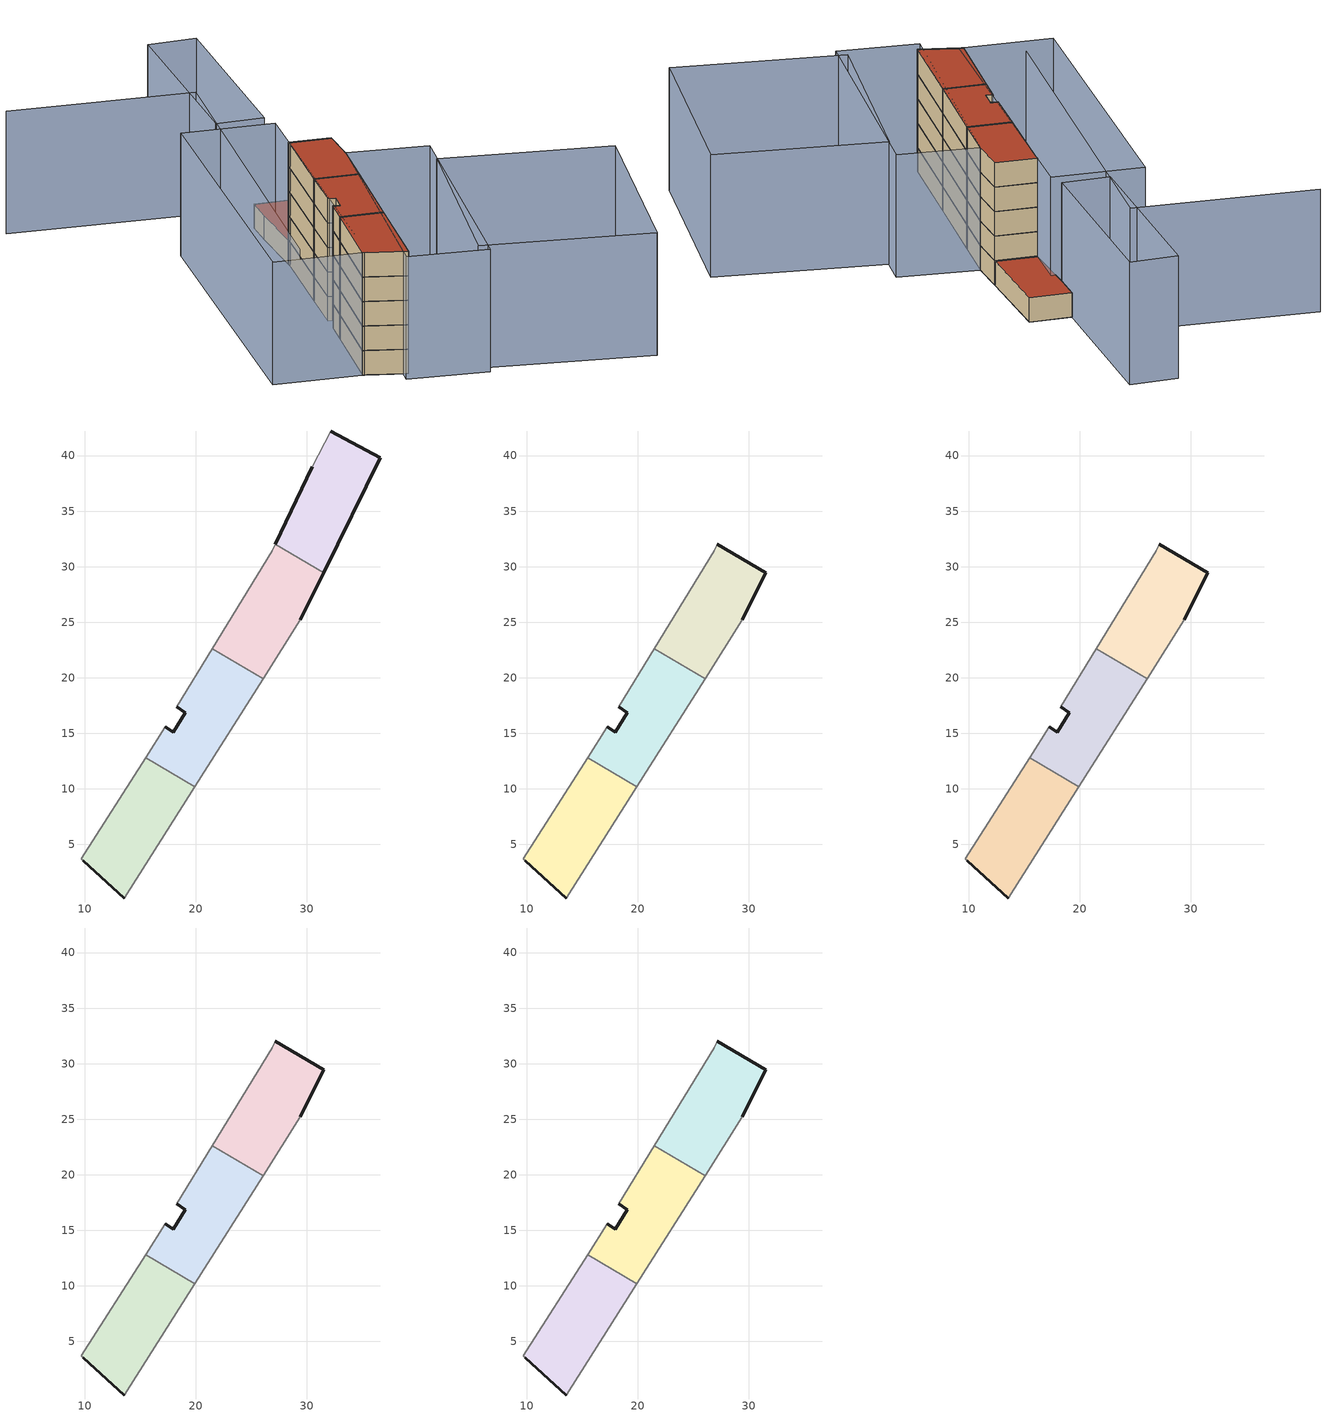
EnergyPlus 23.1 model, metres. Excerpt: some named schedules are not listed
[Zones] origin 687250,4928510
870c8e3164abf7e1_F0_dwelling_0
 floor ground (EU_floor_Construction): 13.54,0.16 19.9,10.19 15.47,12.77 9.68,3.71 9.87,3.52 z0
 wall outside (EU_wall_Construction): 13.54,0.16 9.87,3.52 z0:3
 wall adiabatic (EU_wall_Construction): 9.87,3.52 9.68,3.71 15.47,12.77 / 19.9,10.19 13.54,0.16 z0:3
 wall to 870c8e3164abf7e1_F0_dwelling_1 (EU_wall_Construction): 15.47,12.77 19.9,10.19 z0:3
870c8e3164abf7e1_F0_dwelling_1
 floor ground (EU_floor_Construction): 19.9,10.19 26.07,19.92 21.47,22.61 18.27,17.38 19.04,16.86 17.97,15.11 17.26,15.57 15.47,12.77 z0
 wall outside (EU_wall_Construction): 17.26,15.57 17.97,15.11 19.04,16.86 18.27,17.38 z0:3
 wall adiabatic (EU_wall_Construction): 18.27,17.38 21.47,22.61 / 26.07,19.92 19.9,10.19 / 15.47,12.77 17.26,15.57 z0:3
 wall to 870c8e3164abf7e1_F0_dwelling_2 (EU_wall_Construction): 21.47,22.61 26.07,19.92 z0:3
870c8e3164abf7e1_F0_dwelling_2
 floor ground (EU_floor_Construction): 26.07,19.92 29.42,25.21 31.51,29.45 27.15,32 26.87,31.42 21.47,22.61 z0
 wall outside (EU_wall_Construction): 31.51,29.45 29.42,25.21 z0:3
 wall adiabatic (EU_wall_Construction): 29.42,25.21 26.07,19.92 / 21.47,22.61 26.87,31.42 27.15,32 z0:3
 wall to 870c8e3164abf7e1_F0_dwelling_3 (EU_wall_Construction): 27.15,32 31.51,29.45 z0:3
870c8e3164abf7e1_F0_dwelling_3
 floor ground (EU_floor_Construction): 31.51,29.45 36.61,39.79 32.17,42.21 30.5,38.99 27.15,32 z0
 wall outside (EU_wall_Construction): 32.17,42.21 36.61,39.79 31.51,29.45 / 27.15,32 30.5,38.99 z0:3
 wall adiabatic (EU_wall_Construction): 30.5,38.99 32.17,42.21 z0:3
 roof outside (EU_roof_Construction): 36.61,39.79 31.51,29.45 27.15,32 30.5,38.99 32.17,42.21 z3
870c8e3164abf7e1_F1_dwelling_0
 floor to 870c8e3164abf7e1_F0_dwelling_0 (EU_floor_Construction): 13.54,0.16 19.9,10.19 15.47,12.77 9.68,3.71 9.87,3.52 z3
 wall outside (EU_wall_Construction): 13.54,0.16 9.87,3.52 z3:6
 wall adiabatic (EU_wall_Construction): 9.87,3.52 9.68,3.71 15.47,12.77 / 19.9,10.19 13.54,0.16 z3:6
 wall to 870c8e3164abf7e1_F1_dwelling_1 (EU_wall_Construction): 15.47,12.77 19.9,10.19 z3:6
870c8e3164abf7e1_F1_dwelling_1
 floor to 870c8e3164abf7e1_F0_dwelling_1 (EU_floor_Construction): 19.9,10.19 26.07,19.92 21.47,22.61 18.27,17.38 19.04,16.86 17.97,15.11 17.26,15.57 15.47,12.77 z3
 wall outside (EU_wall_Construction): 17.26,15.57 17.97,15.11 19.04,16.86 18.27,17.38 z3:6
 wall adiabatic (EU_wall_Construction): 18.27,17.38 21.47,22.61 / 26.07,19.92 19.9,10.19 / 15.47,12.77 17.26,15.57 z3:6
 wall to 870c8e3164abf7e1_F1_dwelling_2 (EU_wall_Construction): 21.47,22.61 26.07,19.92 z3:6
870c8e3164abf7e1_F1_dwelling_2
 floor to 870c8e3164abf7e1_F0_dwelling_2 (EU_floor_Construction): 26.07,19.92 29.42,25.21 31.51,29.45 27.15,32 26.87,31.42 21.47,22.61 z3
 wall outside (EU_wall_Construction): 27.15,32 31.51,29.45 29.42,25.21 z3:6
 wall adiabatic (EU_wall_Construction): 29.42,25.21 26.07,19.92 / 21.47,22.61 26.87,31.42 27.15,32 z3:6
870c8e3164abf7e1_F2_dwelling_0
 floor to 870c8e3164abf7e1_F1_dwelling_0 (EU_floor_Construction): 13.54,0.16 19.9,10.19 15.47,12.77 9.68,3.71 9.87,3.52 z6
 wall outside (EU_wall_Construction): 13.54,0.16 9.87,3.52 z6:9
 wall adiabatic (EU_wall_Construction): 9.87,3.52 9.68,3.71 15.47,12.77 / 19.9,10.19 13.54,0.16 z6:9
 wall to 870c8e3164abf7e1_F2_dwelling_1 (EU_wall_Construction): 15.47,12.77 19.9,10.19 z6:9
870c8e3164abf7e1_F2_dwelling_1
 floor to 870c8e3164abf7e1_F1_dwelling_1 (EU_floor_Construction): 19.9,10.19 26.07,19.92 21.47,22.61 18.27,17.38 19.04,16.86 17.97,15.11 17.26,15.57 15.47,12.77 z6
 wall outside (EU_wall_Construction): 17.26,15.57 17.97,15.11 19.04,16.86 18.27,17.38 z6:9
 wall adiabatic (EU_wall_Construction): 18.27,17.38 21.47,22.61 / 26.07,19.92 19.9,10.19 / 15.47,12.77 17.26,15.57 z6:9
 wall to 870c8e3164abf7e1_F2_dwelling_2 (EU_wall_Construction): 21.47,22.61 26.07,19.92 z6:9
870c8e3164abf7e1_F2_dwelling_2
 floor to 870c8e3164abf7e1_F1_dwelling_2 (EU_floor_Construction): 26.07,19.92 29.42,25.21 31.51,29.45 27.15,32 26.87,31.42 21.47,22.61 z6
 wall outside (EU_wall_Construction): 27.15,32 31.51,29.45 29.42,25.21 z6:9
 wall adiabatic (EU_wall_Construction): 29.42,25.21 26.07,19.92 / 21.47,22.61 26.87,31.42 27.15,32 z6:9
870c8e3164abf7e1_F3_dwelling_0
 floor to 870c8e3164abf7e1_F2_dwelling_0 (EU_floor_Construction): 13.54,0.16 19.9,10.19 15.47,12.77 9.68,3.71 9.87,3.52 z9
 wall outside (EU_wall_Construction): 13.54,0.16 9.87,3.52 z9:12
 wall adiabatic (EU_wall_Construction): 9.87,3.52 9.68,3.71 15.47,12.77 / 19.9,10.19 13.54,0.16 z9:12
 wall to 870c8e3164abf7e1_F3_dwelling_1 (EU_wall_Construction): 15.47,12.77 19.9,10.19 z9:12
870c8e3164abf7e1_F3_dwelling_1
 floor to 870c8e3164abf7e1_F2_dwelling_1 (EU_floor_Construction): 19.9,10.19 26.07,19.92 21.47,22.61 18.27,17.38 19.04,16.86 17.97,15.11 17.26,15.57 15.47,12.77 z9
 wall outside (EU_wall_Construction): 17.26,15.57 17.97,15.11 19.04,16.86 18.27,17.38 z9:12
 wall adiabatic (EU_wall_Construction): 18.27,17.38 21.47,22.61 / 26.07,19.92 19.9,10.19 / 15.47,12.77 17.26,15.57 z9:12
 wall to 870c8e3164abf7e1_F3_dwelling_2 (EU_wall_Construction): 21.47,22.61 26.07,19.92 z9:12
870c8e3164abf7e1_F3_dwelling_2
 floor to 870c8e3164abf7e1_F2_dwelling_2 (EU_floor_Construction): 26.07,19.92 29.42,25.21 31.51,29.45 27.15,32 26.87,31.42 21.47,22.61 z9
 wall outside (EU_wall_Construction): 27.15,32 31.51,29.45 29.42,25.21 z9:12
 wall adiabatic (EU_wall_Construction): 29.42,25.21 26.07,19.92 / 21.47,22.61 26.87,31.42 27.15,32 z9:12
870c8e3164abf7e1_F4_dwelling_0
 floor to 870c8e3164abf7e1_F3_dwelling_0 (EU_floor_Construction): 13.54,0.16 19.9,10.19 15.47,12.77 9.68,3.71 9.87,3.52 z12
 wall outside (EU_wall_Construction): 13.54,0.16 9.87,3.52 z12:15
 wall adiabatic (EU_wall_Construction): 9.87,3.52 9.68,3.71 15.47,12.77 / 19.9,10.19 13.54,0.16 z12:15
 wall to 870c8e3164abf7e1_F4_dwelling_1 (EU_wall_Construction): 15.47,12.77 19.9,10.19 z12:15
 roof outside (EU_roof_Construction): 19.9,10.19 13.54,0.16 9.87,3.52 9.68,3.71 15.47,12.77 z15
870c8e3164abf7e1_F4_dwelling_1
 floor to 870c8e3164abf7e1_F3_dwelling_1 (EU_floor_Construction): 19.9,10.19 26.07,19.92 21.47,22.61 18.27,17.38 19.04,16.86 17.97,15.11 17.26,15.57 15.47,12.77 z12
 wall outside (EU_wall_Construction): 17.26,15.57 17.97,15.11 19.04,16.86 18.27,17.38 z12:15
 wall adiabatic (EU_wall_Construction): 18.27,17.38 21.47,22.61 / 26.07,19.92 19.9,10.19 / 15.47,12.77 17.26,15.57 z12:15
 wall to 870c8e3164abf7e1_F4_dwelling_2 (EU_wall_Construction): 21.47,22.61 26.07,19.92 z12:15
 roof outside (EU_roof_Construction): 26.07,19.92 19.9,10.19 15.47,12.77 17.26,15.57 17.97,15.11 19.04,16.86 18.27,17.38 21.47,22.61 z15
870c8e3164abf7e1_F4_dwelling_2
 floor to 870c8e3164abf7e1_F3_dwelling_2 (EU_floor_Construction): 26.07,19.92 29.42,25.21 31.51,29.45 27.15,32 26.87,31.42 21.47,22.61 z12
 wall outside (EU_wall_Construction): 27.15,32 31.51,29.45 29.42,25.21 z12:15
 wall adiabatic (EU_wall_Construction): 29.42,25.21 26.07,19.92 / 21.47,22.61 26.87,31.42 27.15,32 z12:15
 roof outside (EU_roof_Construction): 31.51,29.45 29.42,25.21 26.07,19.92 21.47,22.61 26.87,31.42 27.15,32 z15
shading: 11.68,61.36 30.47,49.7 / 30.47,49.7 5.51,9.48 / 51.99,4.64 36.87,-16.34 / 36.87,-16.34 20.21,-4.33 / 20.21,-4.33 35.33,16.64 / 35.33,16.64 51.99,4.64 / 37.53,19.82 20.35,-6.06 / 20.35,-6.06 12.24,-0.68 / 12.24,-0.68 29.42,25.21 / 29.42,25.21 37.53,19.82 / 0.67,9.07 20.66,42.61 / 20.66,42.61 30.16,36.95 / 30.16,36.95 10.17,3.41 / 10.17,3.41 0.67,9.07 / 30.5,38.99 25.38,41.7 / 25.38,41.7 36.78,63.24 / 36.78,63.24 41.9,60.53 / 41.9,60.53 30.5,38.99 z0:15
[Building]
EU S2 Campaign: North Axis=0; Terrain=City; Solar Distribution=FullExterior
[Site:Location]
Bologna: Latitude=44.5; Longitude=11.25; Time Zone=1; Elevation=37
[SizingPeriod:WeatherFileDays]
AnnualSizingPeriod: Begin Month=1; Begin Day of Month=1; End Month=12; End Day of Month=31; Day of Week for Start Day=Monday; Use Weather File Daylight Saving Period=No; Use Weather File Rain and Snow Indicators=No
[MATERIAL]
EU_InternalMass_Material: Roughness=MediumRough; Thickness=0.1; Conductivity=1; Density=1800; Specific Heat=900; Thermal Absorptance=0.9; Solar Absorptance=0.7; Visible Absorptance=0.7
[MATERIAL:NOMASS] Roughness=MediumRough; Thermal Absorptance=0.9; Solar Absorptance=0.7; Visible Absorptance=0.7
Name | Thermal Resistance
EU_wall_NoMass | 0.905828
EU_roof_NoMass | 0.37593
EU_floor_NoMass | 0.67114
[CONSTRUCTION]
EU_wall_Construction: EU_wall_NoMass
EU_roof_Construction: EU_roof_NoMass
EU_floor_Construction: EU_floor_NoMass
EU_InternalMass_Construction: EU_InternalMass_Material
[ZONE] Type=1; Multiplier=1; Ceiling Height=autocalculate; Floor Area=autocalculate; Part of Total Floor Area=Yes
Name | Volume
870c8e3164abf7e1_F0_dwelling_0 | 174.692
870c8e3164abf7e1_F1_dwelling_0; 870c8e3164abf7e1_F2_dwelling_0; 870c8e3164abf7e1_F3_dwelling_0; 870c8e3164abf7e1_F4_dwelling_0 | 174.693
870c8e3164abf7e1_F0_dwelling_1; 870c8e3164abf7e1_F1_dwelling_1; 870c8e3164abf7e1_F2_dwelling_1; 870c8e3164abf7e1_F3_dwelling_1; 870c8e3164abf7e1_F4_dwelling_1 | 174.705
870c8e3164abf7e1_F0_dwelling_2 | 174.683
870c8e3164abf7e1_F1_dwelling_2; 870c8e3164abf7e1_F2_dwelling_2; 870c8e3164abf7e1_F3_dwelling_2; 870c8e3164abf7e1_F4_dwelling_2 | 174.684
870c8e3164abf7e1_F0_dwelling_3 | 174.691
[INTERNALMASS] Construction=EU_InternalMass_Construction
Name | Zone or ZoneList | Surface Area
870c8e3164abf7e1_F0_dwelling_0_EU_InternalMass | 870c8e3164abf7e1_F0_dwelling_0 | 58.2288
870c8e3164abf7e1_F0_dwelling_1_EU_InternalMass | 870c8e3164abf7e1_F0_dwelling_1 | 58.2288
870c8e3164abf7e1_F0_dwelling_2_EU_InternalMass | 870c8e3164abf7e1_F0_dwelling_2 | 58.2288
870c8e3164abf7e1_F0_dwelling_3_EU_InternalMass | 870c8e3164abf7e1_F0_dwelling_3 | 58.2288
870c8e3164abf7e1_F1_dwelling_0_EU_InternalMass | 870c8e3164abf7e1_F1_dwelling_0 | 77.6384
870c8e3164abf7e1_F1_dwelling_1_EU_InternalMass | 870c8e3164abf7e1_F1_dwelling_1 | 77.6384
870c8e3164abf7e1_F1_dwelling_2_EU_InternalMass | 870c8e3164abf7e1_F1_dwelling_2 | 77.6384
870c8e3164abf7e1_F2_dwelling_0_EU_InternalMass | 870c8e3164abf7e1_F2_dwelling_0 | 77.6384
870c8e3164abf7e1_F2_dwelling_1_EU_InternalMass | 870c8e3164abf7e1_F2_dwelling_1 | 77.6384
870c8e3164abf7e1_F2_dwelling_2_EU_InternalMass | 870c8e3164abf7e1_F2_dwelling_2 | 77.6384
870c8e3164abf7e1_F3_dwelling_0_EU_InternalMass | 870c8e3164abf7e1_F3_dwelling_0 | 77.6384
870c8e3164abf7e1_F3_dwelling_1_EU_InternalMass | 870c8e3164abf7e1_F3_dwelling_1 | 77.6384
870c8e3164abf7e1_F3_dwelling_2_EU_InternalMass | 870c8e3164abf7e1_F3_dwelling_2 | 77.6384
870c8e3164abf7e1_F4_dwelling_0_EU_InternalMass | 870c8e3164abf7e1_F4_dwelling_0 | 77.6384
870c8e3164abf7e1_F4_dwelling_1_EU_InternalMass | 870c8e3164abf7e1_F4_dwelling_1 | 77.6384
870c8e3164abf7e1_F4_dwelling_2_EU_InternalMass | 870c8e3164abf7e1_F4_dwelling_2 | 77.6384
[OTHEREQUIPMENT] Fuel Type=Electricity; Design Level Calculation Method=Watts/Area; Power per Zone Floor Area=1; Fraction Latent=0; Fraction Radiant=0; Fraction Lost=0; Carbon Dioxide Generation Rate=0; EndUse Subcategory=EU_Step8_InternalGains
Name | Zone or ZoneList or Space or SpaceList | Schedule
EU_Step8_InternalGain_870c8e3164abf7e1_F0_dwelling_0_f000 | 870c8e3164abf7e1_F0_dwelling_0 | EU_Step8_GainSchedule_870c8e3164abf7e1_F0_dwelling_0_f000
EU_Step8_InternalGain_870c8e3164abf7e1_F0_dwelling_1_f000 | 870c8e3164abf7e1_F0_dwelling_1 | EU_Step8_GainSchedule_870c8e3164abf7e1_F0_dwelling_1_f000
EU_Step8_InternalGain_870c8e3164abf7e1_F0_dwelling_2_f000 | 870c8e3164abf7e1_F0_dwelling_2 | EU_Step8_GainSchedule_870c8e3164abf7e1_F0_dwelling_2_f000
EU_Step8_InternalGain_870c8e3164abf7e1_F0_dwelling_3_f000 | 870c8e3164abf7e1_F0_dwelling_3 | EU_Step8_GainSchedule_870c8e3164abf7e1_F0_dwelling_3_f000
EU_Step8_InternalGain_870c8e3164abf7e1_F1_dwelling_0_f000 | 870c8e3164abf7e1_F1_dwelling_0 | EU_Step8_GainSchedule_870c8e3164abf7e1_F1_dwelling_0_f000
EU_Step8_InternalGain_870c8e3164abf7e1_F1_dwelling_1_f000 | 870c8e3164abf7e1_F1_dwelling_1 | EU_Step8_GainSchedule_870c8e3164abf7e1_F1_dwelling_1_f000
EU_Step8_InternalGain_870c8e3164abf7e1_F1_dwelling_2_f000 | 870c8e3164abf7e1_F1_dwelling_2 | EU_Step8_GainSchedule_870c8e3164abf7e1_F1_dwelling_2_f000
EU_Step8_InternalGain_870c8e3164abf7e1_F2_dwelling_0_f000 | 870c8e3164abf7e1_F2_dwelling_0 | EU_Step8_GainSchedule_870c8e3164abf7e1_F2_dwelling_0_f000
EU_Step8_InternalGain_870c8e3164abf7e1_F2_dwelling_1_f000 | 870c8e3164abf7e1_F2_dwelling_1 | EU_Step8_GainSchedule_870c8e3164abf7e1_F2_dwelling_1_f000
EU_Step8_InternalGain_870c8e3164abf7e1_F2_dwelling_2_f000 | 870c8e3164abf7e1_F2_dwelling_2 | EU_Step8_GainSchedule_870c8e3164abf7e1_F2_dwelling_2_f000
EU_Step8_InternalGain_870c8e3164abf7e1_F3_dwelling_0_f000 | 870c8e3164abf7e1_F3_dwelling_0 | EU_Step8_GainSchedule_870c8e3164abf7e1_F3_dwelling_0_f000
EU_Step8_InternalGain_870c8e3164abf7e1_F3_dwelling_1_f000 | 870c8e3164abf7e1_F3_dwelling_1 | EU_Step8_GainSchedule_870c8e3164abf7e1_F3_dwelling_1_f000
EU_Step8_InternalGain_870c8e3164abf7e1_F3_dwelling_2_f000 | 870c8e3164abf7e1_F3_dwelling_2 | EU_Step8_GainSchedule_870c8e3164abf7e1_F3_dwelling_2_f000
EU_Step8_InternalGain_870c8e3164abf7e1_F4_dwelling_0_f000 | 870c8e3164abf7e1_F4_dwelling_0 | EU_Step8_GainSchedule_870c8e3164abf7e1_F4_dwelling_0_f000
EU_Step8_InternalGain_870c8e3164abf7e1_F4_dwelling_1_f000 | 870c8e3164abf7e1_F4_dwelling_1 | EU_Step8_GainSchedule_870c8e3164abf7e1_F4_dwelling_1_f000
EU_Step8_InternalGain_870c8e3164abf7e1_F4_dwelling_2_f000 | 870c8e3164abf7e1_F4_dwelling_2 | EU_Step8_GainSchedule_870c8e3164abf7e1_F4_dwelling_2_f000
[ZONEVENTILATION:DESIGNFLOWRATE] Schedule=EU_AlwaysOn; Design Flow Rate Calculation Method=AirChanges/Hour; Air Changes per Hour=0.73129; Ventilation Type=Natural; Fan Pressure Rise=0; Fan Total Efficiency=1; Constant Term Coefficient=1; Temperature Term Coefficient=0; Velocity Term Coefficient=0; Velocity Squared Term Coefficient=0; Minimum Indoor Temperature=-100; Maximum Indoor Temperature=100; Delta Temperature=-100; Minimum Outdoor Temperature=-100; Maximum Outdoor Temperature=100; Maximum Wind Speed=40
Name | Zone or ZoneList or Space or SpaceList
EU_ConstantAir_870c8e3164abf7e1_F0_dwelling_0 | 870c8e3164abf7e1_F0_dwelling_0
EU_ConstantAir_870c8e3164abf7e1_F0_dwelling_1 | 870c8e3164abf7e1_F0_dwelling_1
EU_ConstantAir_870c8e3164abf7e1_F0_dwelling_2 | 870c8e3164abf7e1_F0_dwelling_2
EU_ConstantAir_870c8e3164abf7e1_F0_dwelling_3 | 870c8e3164abf7e1_F0_dwelling_3
EU_ConstantAir_870c8e3164abf7e1_F1_dwelling_0 | 870c8e3164abf7e1_F1_dwelling_0
EU_ConstantAir_870c8e3164abf7e1_F1_dwelling_1 | 870c8e3164abf7e1_F1_dwelling_1
EU_ConstantAir_870c8e3164abf7e1_F1_dwelling_2 | 870c8e3164abf7e1_F1_dwelling_2
EU_ConstantAir_870c8e3164abf7e1_F2_dwelling_0 | 870c8e3164abf7e1_F2_dwelling_0
EU_ConstantAir_870c8e3164abf7e1_F2_dwelling_1 | 870c8e3164abf7e1_F2_dwelling_1
EU_ConstantAir_870c8e3164abf7e1_F2_dwelling_2 | 870c8e3164abf7e1_F2_dwelling_2
EU_ConstantAir_870c8e3164abf7e1_F3_dwelling_0 | 870c8e3164abf7e1_F3_dwelling_0
EU_ConstantAir_870c8e3164abf7e1_F3_dwelling_1 | 870c8e3164abf7e1_F3_dwelling_1
EU_ConstantAir_870c8e3164abf7e1_F3_dwelling_2 | 870c8e3164abf7e1_F3_dwelling_2
EU_ConstantAir_870c8e3164abf7e1_F4_dwelling_0 | 870c8e3164abf7e1_F4_dwelling_0
EU_ConstantAir_870c8e3164abf7e1_F4_dwelling_1 | 870c8e3164abf7e1_F4_dwelling_1
EU_ConstantAir_870c8e3164abf7e1_F4_dwelling_2 | 870c8e3164abf7e1_F4_dwelling_2
[HVACTEMPLATE:THERMOSTAT] Constant Heating Setpoint=20; Constant Cooling Setpoint=50
EU_HeatOnly_870c8e3164abf7e1_F0_dwelling_0; EU_HeatOnly_870c8e3164abf7e1_F0_dwelling_1; EU_HeatOnly_870c8e3164abf7e1_F0_dwelling_2; EU_HeatOnly_870c8e3164abf7e1_F0_dwelling_3; EU_HeatOnly_870c8e3164abf7e1_F1_dwelling_0; EU_HeatOnly_870c8e3164abf7e1_F1_dwelling_1; EU_HeatOnly_870c8e3164abf7e1_F1_dwelling_2; EU_HeatOnly_870c8e3164abf7e1_F2_dwelling_0; EU_HeatOnly_870c8e3164abf7e1_F2_dwelling_1; EU_HeatOnly_870c8e3164abf7e1_F2_dwelling_2; EU_HeatOnly_870c8e3164abf7e1_F3_dwelling_0; EU_HeatOnly_870c8e3164abf7e1_F3_dwelling_1; EU_HeatOnly_870c8e3164abf7e1_F3_dwelling_2; EU_HeatOnly_870c8e3164abf7e1_F4_dwelling_0; EU_HeatOnly_870c8e3164abf7e1_F4_dwelling_1; EU_HeatOnly_870c8e3164abf7e1_F4_dwelling_2
